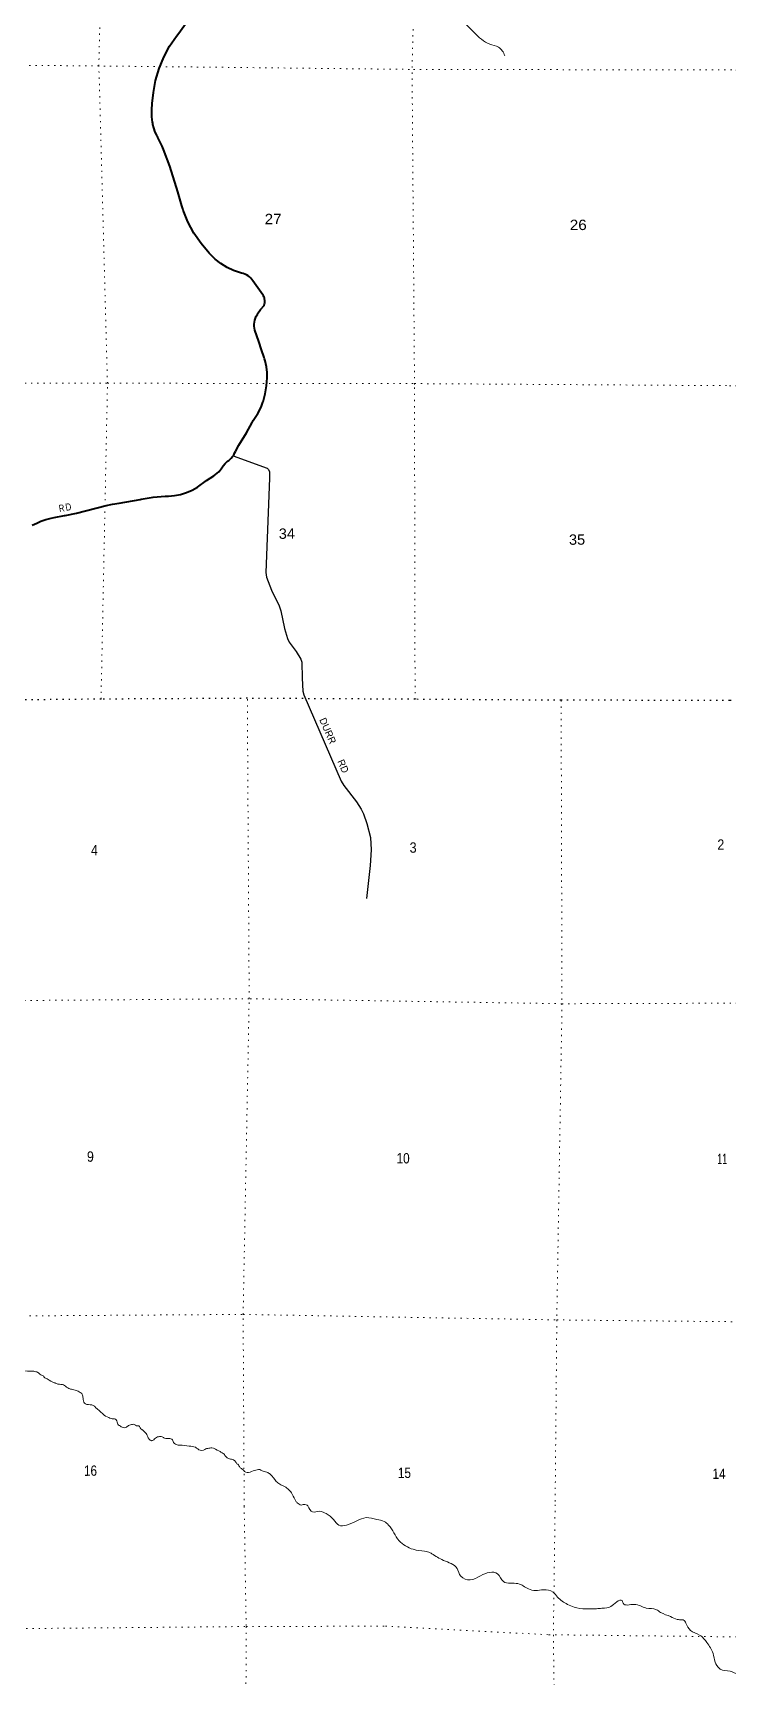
# Model space of a CAD drawing. Header units: feet. Extents: x -6 to 252658, y -374658 to -170635.
# Drawn here: x 104215 to 115963, y -231728 to -203952 of the extents above; entities that cross this region are included whole.
import ezdxf
from ezdxf.enums import TextEntityAlignment as Align

# ---------------------------------------------------------------- set-up
doc = ezdxf.new("R2010")
doc.units = ezdxf.units.FT
doc.header["$LTSCALE"] = 70
doc.linetypes.add('DOTTED', pattern=[1.5, 0.3, -1.2])
for name, color, linetype, lineweight in [('26', 7, 'Continuous', 40), ('27', 7, 'Continuous', 13), ('29', 7, 'Continuous', 25), ('30', 7, 'Continuous', 13), ('39', 7, 'Continuous', 13), ('6', 7, 'DOTTED', 25), ('7', 7, 'DOTTED', 13)]:
    doc.layers.add(name, color=color, linetype=linetype, lineweight=lineweight)

msp = doc.modelspace()

# ---------------------------------------------------------------- linework, layer by layer
at = {"layer": '26'}
for points in [[(106666, -206640.05), (106529, -206201.05), (106422, -205923.05), (106421.67, -205922.2), (106399.57, -205867.99), (106327.28, -205720.62), (106317.78, -205701.24), (106307.82, -205680.62), (106283, -205628.24), (106257.36, -205555.24), (106244.23, -205499.95), (106239.48, -205479.96), (106237.04, -205459.95), (106226.34, -205372.4), (106223.69, -205252.2), (106231, -205146.05), (106253.15, -204959.13), (106289.61, -204754.66), (106347.25, -204555.12), (106425.43, -204362.69), (106523.29, -204179.5), (106639.77, -204007.53), (106681.34, -203954.49), (106850, -203723.05)], [(104525.66, -212150.25), (104575, -212140.05), (104750.27, -212107.5), (104759.63, -212105.98), (104952.65, -212063.64), (105452.65, -211938.64), (105563.21, -211911.61), (105675.04, -211896.37), (106030.34, -211834.13), (106046.09, -211830.48), (106248.21, -211793.91), (106453.04, -211778.67), (106498.92, -211778.21), (106505.48, -211777.98), (106608.66, -211768.66), (106710.31, -211748.61), (106809.3, -211718.04), (106904.55, -211677.3), (106995.02, -211626.82), (107150, -211514.05), (107271.15, -211433.28), (107302.08, -211413.82), (107330.8, -211391.24), (107357.01, -211365.77), (107380.41, -211337.71), (107396.45, -211314.38), (107428.53, -211268.74), (107465.2, -211226.72), (107506.07, -211188.75), (107524.27, -211174.2), (107543.56, -211159), (107567.72, -211136.12), (107589.35, -211110.85), (107608.22, -211083.44), (107624.13, -211054.22), (107636.89, -211023.5), (107695, -210918.05), (107823, -210708.05), (107917.95, -210531.72), (107937.92, -210497.56), (108017.12, -210380.83), (108051.99, -210320.35), (108080.35, -210256.56), (108101.88, -210190.16), (108104, -210182.05), (108141.65, -210050.85), (108165.38, -209916.44), (108174.92, -209780.28), (108173.39, -209689.98), (108162.91, -209591.2), (108142.16, -209494.06), (108137.4, -209477.68), (108131.61, -209457.73), (108124.68, -209437.68), (108078.35, -209303.65), (108034, -209166.05), (107964.72, -208975.52), (107957.64, -208941.5), (107954.16, -208906.92), (107954.31, -208872.17), (107958.1, -208837.63), (107965.47, -208803.67), (107976.35, -208770.67), (107990.62, -208738.98), (108008.13, -208708.97), (108009.58, -208706.77), (108013.24, -208700.75), (108063.67, -208627.47), (108121.48, -208559.87), (108124.54, -208551.51), (108130.13, -208531.78), (108133.63, -208511.57), (108135, -208491.11), (108134.22, -208470.61), (108131.3, -208450.31), (108126.28, -208430.43), (108119.2, -208411.18), (108110.15, -208392.77), (108099.23, -208375.42), (107934.08, -208141.7), (107916.96, -208117.16), (107897.36, -208094.54), (107875.51, -208074.1), (107851.65, -208056.05), (107826.02, -208040.59), (107798.92, -208027.9), (107770.65, -208018.11), (107741.5, -208011.33), (107721.34, -208008.48), (107606.27, -207966.98), (107496.17, -207913.68), (107392.24, -207849.17), (107295.62, -207774.15), (107195.53, -207674.36), (107057.41, -207510.38), (106937.19, -207332.87), (106836.18, -207143.77), (106755.49, -206945.14), (106748.56, -206924.79), (106734, -206872.05), (106666, -206640.05)], [(104203, -212271.05), (104280.59, -212233.26), (104348.93, -212201.81), (104435.95, -212171.4), (104525.66, -212150.25)]]:
    msp.add_lwpolyline(points, dxfattribs=at)
at = {"layer": '29'}
msp.add_lwpolyline([(107600.65, -211097.34), (108175.67, -211303.01), (108198.45, -211325.8), (108212.58, -211366.22), (108215.12, -211473.25), (108153.01, -213069.91), (108165.31, -213146.18), (108244.62, -213368.58), (108375.18, -213631.74), (108405.56, -213717.32), (108468.58, -214015.71), (108518.58, -214185.49), (108547.87, -214244.11), (108661.42, -214402.57), (108744.79, -214533.09), (108760.88, -214585.01), (108765.97, -214851.2), (108775.09, -215074.71), (108793.01, -215135.47), (109425.43, -216590.44), (109470.33, -216668.61), (109683.58, -216939.46), (109760.69, -217063.34), (109800.98, -217143.96), (109857.64, -217305.86), (109918.23, -217544.34), (109929, -217752.77), (109916.08, -218014.9), (109852.1, -218573.06)], dxfattribs=at)
at = {"layer": '39'}
for points in [[(108211.91, -201579.1), (108246.63, -201617.09), (108355.04, -201738.73), (108333.3, -201872.74), (108237.39, -202065.67), (108184.12, -202157.44), (108168.17, -202357.02), (108304.52, -202438.6), (108308.52, -202436.59), (108486.6, -202374.1), (108850.5, -202117.16), (109192.78, -202048.2), (109625.48, -202120.93), (110292.53, -202216.98), (110677.13, -202265.85), (110867.87, -202491.22), (110956.36, -202662.9), (110978.68, -202796.78), (110860.74, -202889.08), (110750.69, -202931.38), (110582.48, -202931.87), (110494.39, -202940.12), (110470.39, -202956.18), (110518.67, -203054), (110528.83, -203119.95), (110655.17, -203203.55), (110837.57, -203279), (111252.71, -203557.7), (111672.09, -203946.34), (111934.86, -204143.51), (112083.16, -204195.07), (112147.37, -204252.86), (112189.62, -204340.71)], [(101991.28, -225596.25), (102051.59, -225592.35), (102117.87, -225616.6), (102250.41, -225667.13), (102316.7, -225683.34), (102467.32, -225741.94), (102539.6, -225782.3), (102579.73, -225814.55), (102617.81, -225860.88), (102613.71, -225901.08), (102627.71, -225935.3), (102653.8, -225953.44), (102671.88, -225959.52), (102756.33, -225941.57), (102822.64, -225945.72), (102828.67, -225947.75), (102850.77, -225951.81), (102898.93, -225990.11), (102918.93, -226034.39), (102972.95, -226159.17), (102992.95, -226201.43), (103055.19, -226235.74), (103083.33, -226231.76), (103105.47, -226219.75), (103137.62, -226223.83), (103175.77, -226244.01), (103223.89, -226292.36), (103243.92, -226326.59), (103278.04, -226354.81), (103346.18, -226447.44), (103354.2, -226455.5), (103424.46, -226495.85), (103552.99, -226542.35), (103641.4, -226556.59), (103727.83, -226554.75), (103946.92, -226543.1), (104180.04, -226559.63), (104232.29, -226561.75), (104296.57, -226579.97), (104320.65, -226596.1), (104350.74, -226622.3), (104398.93, -226644.51), (104406.94, -226660.61), (104455.11, -226690.87), (104583.6, -226757.48), (104593.65, -226759.51), (104615.74, -226769.61), (104714.18, -226785.88), (104748.32, -226800.02), (104824.58, -226852.45), (104850.7, -226860.55), (104927.04, -226878.79), (104999.32, -226909.09), (105049.49, -226951.42), (105063.43, -227013.79), (105089.36, -227102.31), (105125.5, -227120.48), (105236.01, -227136.77), (105276.13, -227173.05), (105390.48, -227275.82), (105396.5, -227281.87), (105498.86, -227344.41), (105575.2, -227364.66), (105609.35, -227370.76), (105633.4, -227400.97), (105661.41, -227469.39), (105677.46, -227477.46), (105709.57, -227499.65), (105779.9, -227511.85), (105810.08, -227495.82), (105830.21, -227477.76), (105866.42, -227463.76), (105926.72, -227459.85), (105968.88, -227480.04), (106003.04, -227484.13), (106055.17, -227546.57), (106069.23, -227550.62), (106087.28, -227572.77), (106095.3, -227578.82), (106139.41, -227627.17), (106177.44, -227705.66), (106217.57, -227733.9), (106237.68, -227729.9), (106306.12, -227677.76), (106370.47, -227663.81), (106398.6, -227667.88), (106440.76, -227692.1), (106531.18, -227696.29), (106581.36, -227730.57), (106593.35, -227762.77), (106623.45, -227790.98), (106687.72, -227809.2), (106697.76, -227809.23), (106856.52, -227823.61), (106960.98, -227845.93), (107043.28, -227894.35), (107095.53, -227896.46)], [(107095.53, -227896.46), (107149.85, -227868.41), (107173.98, -227864.44), (107240.32, -227856.52), (107354.78, -227907.01), (107402.96, -227931.24), (107451.12, -227969.54), (107471.16, -227995.72), (107537.39, -228040.09), (107601.67, -228056.31), (107609.7, -228062.35), (107633.78, -228080.5), (107663.84, -228122.78), (107689.92, -228142.94), (107703.93, -228171.12), (107740.04, -228205.38), (107792.2, -228251.73)], [(107790.18, -228253.73), (107836.38, -228269.91), (107936.92, -228243.96), (108025.4, -228222.02), (108047.5, -228222.05), (108087.66, -228242.24), (108168, -228266.53), (108226.21, -228300.83), (108328.46, -228421.69), (108386.65, -228468.04), (108466.96, -228508.42), (108597.33, -228635.35), (108665.39, -228764.19), (108681.43, -228782.32), (108747.68, -228820.65), (108783.86, -228812.67), (108789.9, -228810.68), (108832.45, -228815.76), (108861.86, -228836.15)], [(108861.86, -228836.15), (108939.66, -228935.94), (109058.37, -228926.1), (109172.17, -228966.43), (109297.01, -229065.26), (109385.73, -229161.41), (109512.33, -229159.76), (109686.35, -229088.63), (109848.05, -229033.35), (110026.3, -229064.83), (110150.29, -229097.3), (110225.55, -229159.02), (110403.73, -229423.71), (110642.27, -229568.9), (110834.55, -229602.65), (110930.56, -229626.56), (110956.39, -229643.13), (111153.31, -229755.38), (111381.99, -229890.33), (111445.94, -230024.22), (111605.58, -230085.51), (111779.61, -230014.37), (112065.47, -229981.52), (112167.62, -230114.11), (112412.11, -230148.84), (112589.38, -230236.59), (112709.39, -230266.98), (112842.26, -230251.37), (113004.27, -230292.6), (113081.15, -230376.46), (113247.77, -230498.2), (113361.44, -230546.56), (113557.84, -230574.36), (113740.71, -230571.75), (113831.22, -230565.4), (113982.42, -230536.06), (114082.31, -230453.49), (114171.07, -230433.03), (114188.37, -230477.58), (114376.84, -230499.2), (114578.66, -230561.28), (114750.96, -230588.63), (114822.49, -230634.19), (114992, -230705.72), (115103.7, -230752.04), (115181.92, -230759.53), (115203.97, -230761.95), (115249.22, -230817.08), (115325.43, -230939.13), (115480.78, -231016.42), (115605.08, -231145.41), (115708.39, -231326.27), (115745.98, -231473.74), (115814.4, -231581.57), (115828.29, -231591.88), (115996.43, -231627.19), (116130.14, -231677.94), (116281.13, -231660.66), (116411.49, -231673.15), (116594.29, -231674.56), (116743.16, -231663.27), (116825.04, -231805.53), (116817.33, -231901.89), (117011.43, -232060.32), (117035.78, -232046.7), (117127.74, -232072.55), (117233.06, -232138.85), (117442.74, -232211.13), (117580.65, -232251.91), (117773.88, -232345.99), (117851.22, -232403.73), (118052.93, -232471.83), (118161.14, -232487.93), (118249.26, -232503.65), (118280.9, -232532.39), (118397.56, -232639.11), (118513.8, -232769.96), (118813.61, -232857.99), (118993.81, -232893.53), (119134.57, -232886.11), (119242.14, -232938.38), (119392.66, -232947.22), (119450.91, -232948.31), (119452.95, -232946.34), (119638.82, -232887.49), (119845.22, -232917.49), (119971.93, -232909.8), (120136.54, -232916.9), (120339, -232942.8), (120489.21, -232969.74), (120605.56, -232979.95)]]:
    msp.add_spline(points, degree=3, dxfattribs=at)
at = {"layer": '6'}
msp.add_lwpolyline([(123458.96, -215288.65), (121220, -215271.05), (118429.15, -215219.73), (115991, -215229.05), (113141, -215226.05), (110671.53, -215210.02), (107839, -215193.05), (105367, -215207.05), (102489, -215236.05), (100019, -215207.05), (97078, -215177.05), (94730, -215153.05), (94125.2, -215151.06)], dxfattribs=at)
at = {"layer": '7'}
for points in [[(110673.04, -215213.02), (110663.45, -209891.6), (110622.14, -204539.39), (110761.24, -199353.42), (110781.85, -194062.81), (110732.19, -192566.01)], [(105367, -215207.05), (105476, -209871.05), (105330, -204511.05), (105453, -199195.05), (105449.41, -197918.05)], [(117267.99, -204609.33), (116024, -204579.05), (110578.74, -204568.92), (105330, -204511.05), (100036, -204466.05), (94712.33, -204399.56), (94080.93, -204422.72)], [(94103.34, -209852), (94784, -209841.05), (100090, -209860.05), (105476, -209871.05), (110666.36, -209876.57), (115985, -209912.05), (120730.33, -209986.39)], [(107786.02, -228841.27), (107768, -225601.05), (107870, -220268.05), (107839, -215193.05)], [(113141, -215226.05), (113156, -220352.05), (113068, -225693.05), (113039.7, -228815.9)], [(123628, -220359.05), (118425.32, -220336.05), (113156, -220352.05), (107870, -220268.05), (102502, -220310.05), (97138, -220328.05), (94146.71, -220362.02)], [(94168.61, -225669.03), (97169, -225641.05), (102480, -225636.05), (107768, -225601.05), (113068, -225693.05), (118209.15, -225746.95), (123657, -225669.05)], [(107786.02, -228841.27), (107818.77, -230873.17), (107804.44, -236154.36), (107777.92, -241205.18), (107782.43, -246909.88), (107825.57, -252236.38), (107867.86, -257611.11), (107752.86, -262904.5), (107611.33, -268221.51), (107627.48, -273483.17), (107611.92, -274614.19)], [(113039.7, -228815.9), (113009.68, -231014.45), (113079.35, -236317.32), (113080.99, -241261.06), (113084.34, -246908.49), (113188.07, -252445.21), (113255.7, -257750.05), (113098.7, -263032.59), (113014.72, -268276.3), (113101.05, -273545.3), (113077.34, -274587.82)], [(94190.39, -230947.19), (97111.22, -230948.4), (102423.59, -230923.08), (107818.77, -230873.17), (110173.48, -230866.93), (112935.38, -231011.66), (118332.62, -231073.77), (123652.74, -230950.08)]]:
    msp.add_lwpolyline(points, dxfattribs=at)

# ---------------------------------------------------------------- texts
at = {"layer": '27'}
for s, rotation, width, p in [('R', 9.449, 0.8, (104710.86, -212039.49)), ('D', 10.449, 0.85, (104824.99, -212018.67))]:
    msp.add_text(s, height=120, rotation=rotation, dxfattribs=dict(at, width=width)).set_placement(p, align=Align.CENTER)
at = {"layer": '30'}
for s, p in [('DURR', (109051.06, -215553.55)), ('RD', (109356.95, -216257.28))]:
    msp.add_text(s, height=120, rotation=293.493, dxfattribs=at).set_placement(p)
at = {"layer": '7'}
for s, width, p in [('27', 1.1, (108132.08, -207184.44)), ('26', 1.1, (113287.66, -207284.24)), ('34', 1.05, (108370.15, -212499.56)), ('35', 1.05, (113274, -212600.05)), ('4', 0.9, (105196, -217848.05)), ('3', 0.9, (110582, -217802.05)), ('2', 0.9, (115781.49, -217751.24)), ('9', 0.9, (105128.86, -223021.74)), ('10', 0.85, (110361.03, -223051.24)), ('11', 0.65, (115779, -223061.05)), ('16', 0.85, (105078.68, -228327.69)), ('15', 0.85, (110382.83, -228364.9)), ('14', 0.85, (115699.47, -228379.48))]:
    msp.add_text(s, height=175, rotation=0.294, dxfattribs=dict(at, width=width)).set_placement(p)

doc.saveas('drawing.dxf')
